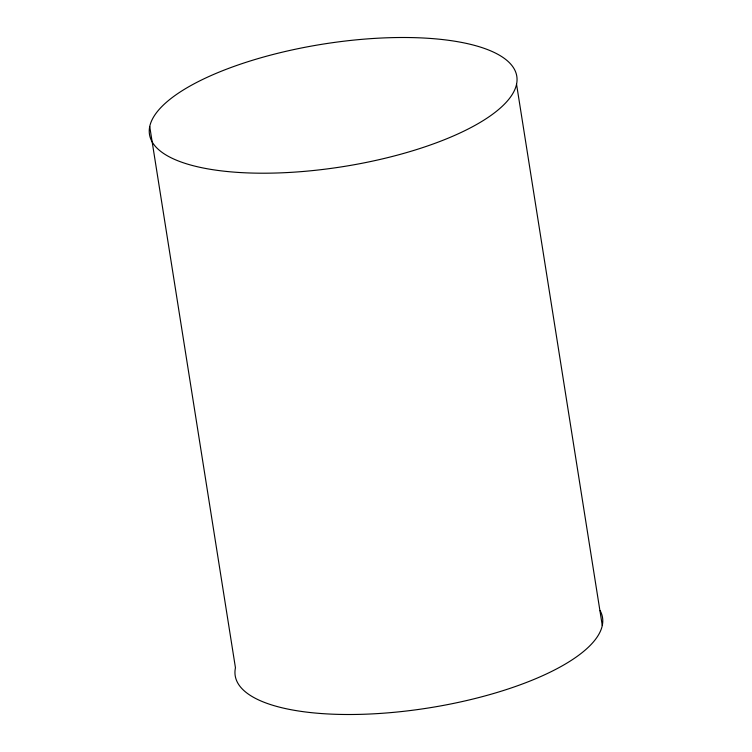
<?xml version="1.0" encoding="UTF-8"?>
<svg xmlns="http://www.w3.org/2000/svg" width="752" height="752" viewBox="0 0 752 752"><rect width="100%" height="100%" fill="white"/><g stroke="black" fill="none" stroke-linecap="round" stroke-linejoin="round"><path stroke-width="1.13" d="M516.549 84.233A185.941 62.068 -9 0 1 229.717 171.757A185.941 62.068 -9 0 1 253.142 60.075A185.941 62.068 -9 0 1 516.549 84.233L602.277 625.523M149.723 126.477L235.451 667.767A185.941 62.068 -9 0 0 427.691 708.093A185.941 62.068 -9 0 0 600.134 610.615"/></g></svg>
